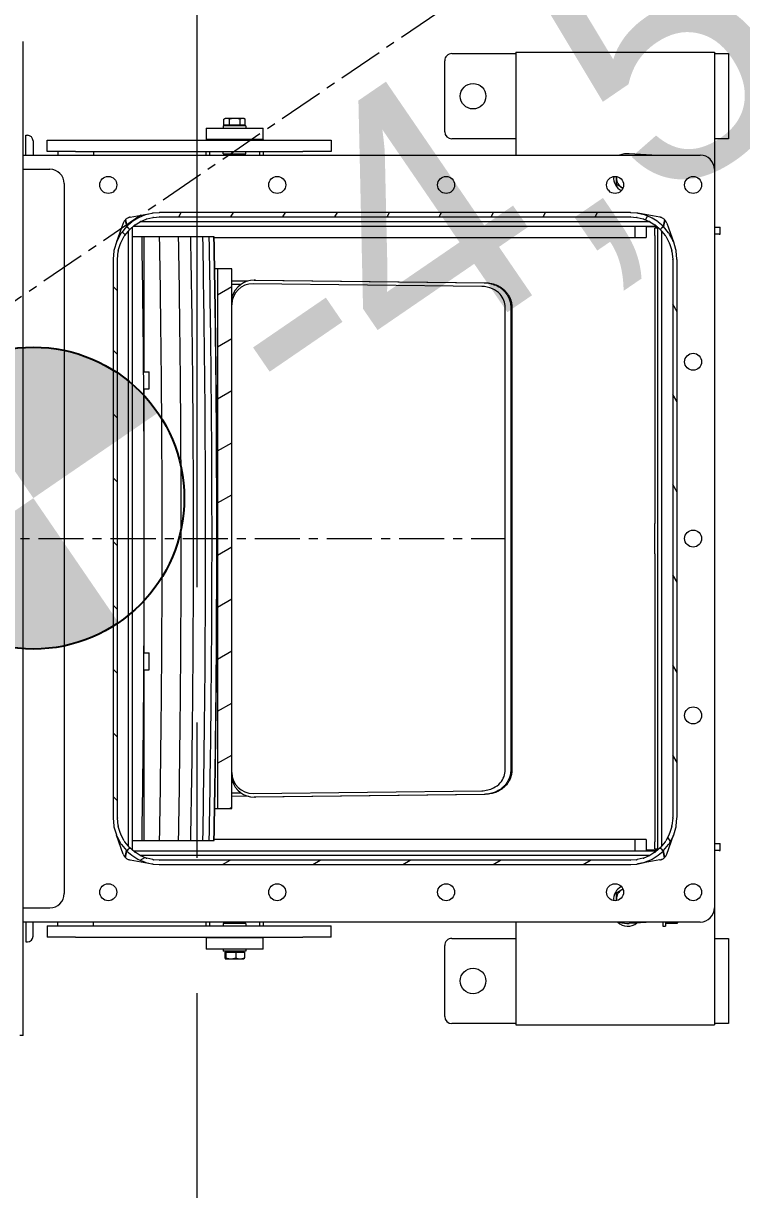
# Model space of a CAD drawing. Header units: millimetres. Extents: x 3220 to 226993, y 817 to 176024.
# Drawn here: x 10178 to 10684, y 166533 to 167355 of the extents above; entities that cross this region are included whole.
import ezdxf

# ---------------------------------------------------------------- set-up
doc = ezdxf.new("R2010")
doc.units = ezdxf.units.MM
doc.linetypes.add('AXES', pattern=[50.8, 31.75, -6.35, 6.35, -6.35])
doc.layers.add('Axe', color=1, linetype='AXES', lineweight=9)
doc.layers.add('Schraffur', color=7, linetype='Continuous', lineweight=9, true_color=0x1e1e47)
doc.layers.add('Sichtbare Kanten(DIN)', color=7, linetype='Continuous', lineweight=50, true_color=0x3f3f3f)
doc.styles.add('ARIAL_BOLD', font='arial.ttf')
pattern_1 = [(30, (-1626.428, -579.05), (-15.875, 27.4963), [])]

# ---------------------------------------------------------------- blocks, each defined once
blk = doc.blocks.new("SYST7ME D'AXE")
at = {"layer": 'Axe', "ltscale": 15}
blk.add_line((3000, 18500), (3000, -6500), dxfattribs=at)
blk = doc.blocks.new('Level -3.5 et0m')
h = blk.add_hatch(color=6)
h.dxf.hatch_style = 1
h.paths.add_polyline_path([(2824.81, -6683.82), (2884.86, -6771.52), (2972.56, -6711.47, 0.414214)])
h.paths.add_polyline_path([(2797.16, -6831.57, 0.414214), (2944.91, -6859.22), (2884.86, -6771.52)])
at = {"color": 6}
blk.add_circle((2884.86, -6771.52), 106.29, dxfattribs=at)
at = {"layer": 'Axe', "color": 4}
blk.add_line((3800, -6000), (1600, -7500), dxfattribs=at)
blk.add_blockref("SYST7ME D'AXE", (0, -18000))
at = {"color": 6, "insert": (3095.07, -6766.38), "char_height": 182.25, "width": 958.8324, "attachment_point": 7, "rotation": 34.4004, "style": 'ARIAL_BOLD'}
blk.add_mtext('-4,50 m', dxfattribs=at)
blk = doc.blocks.new('be 500 pied TC')
at = {"layer": 'Schraffur', "lineweight": 0}
h = blk.add_hatch(dxfattribs=at)
h.set_pattern_fill('ANSI31', color=5, scale=254, angle=-15, style=0)
h.set_pattern_definition(pattern_1)
edge = h.paths.add_edge_path()
edge.add_line((-626.88, 637.74), (-623.49, 640.63))
edge.add_ellipse((-621.53, 638.35), major_axis=(-2.72, 1.29), ratio=0.99536, start_angle=326.93594, end_angle=335.91342, ccw=False)
edge.add_line((-623.11, 640.91), (-619.52, 643.11))
edge.add_ellipse((-617.92, 640.56), major_axis=(-3.04, -0.08), ratio=0.987128, start_angle=291.20388, end_angle=300.27694, ccw=False)
edge.add_line((-619.1, 643.33), (-615.22, 644.93))
edge.add_ellipse((-614.03, 642.17), major_axis=(-3.05, -0.48), ratio=0.971118, start_angle=274.77785, end_angle=284.03035, ccw=False)
edge.add_line((-614.74, 645.09), (-610.68, 646.06))
edge.add_ellipse((-609.96, 643.15), major_axis=(3.11, 0.55), ratio=0.948792, start_angle=84.12371, end_angle=93.60693, ccw=False)
edge.add_line((-610.16, 646.14), (-605.91, 646.48))
edge.add_ellipse((-605.71, 643.48), major_axis=(3.21, 0.5), ratio=0.922053, start_angle=80.33847, end_angle=85.20688, ccw=False)
edge.add_line((-605.63, 646.49), (-274.37, 646.49))
edge.add_ellipse((-274.29, 643.48), major_axis=(-3.21, 0.5), ratio=0.922053, start_angle=274.79312, end_angle=279.66153, ccw=False)
edge.add_line((-274.09, 646.48), (-269.84, 646.14))
edge.add_ellipse((-270.04, 643.15), major_axis=(3.11, -0.55), ratio=0.948792, start_angle=86.39307, end_angle=95.87629, ccw=False)
edge.add_line((-269.32, 646.06), (-265.26, 645.09))
edge.add_ellipse((-265.97, 642.17), major_axis=(3.05, -0.48), ratio=0.971118, start_angle=75.96965, end_angle=85.22215, ccw=False)
edge.add_line((-264.78, 644.93), (-260.9, 643.33))
edge.add_ellipse((-262.08, 640.56), major_axis=(3.04, -0.08), ratio=0.987128, start_angle=59.72306, end_angle=68.79612, ccw=False)
edge.add_line((-260.48, 643.11), (-256.89, 640.91))
edge.add_ellipse((-258.47, 638.35), major_axis=(2.72, 1.29), ratio=0.99536, start_angle=24.08658, end_angle=33.06406, ccw=False)
edge.add_line((-256.51, 640.63), (-253.12, 637.74))
edge.add_line((-253.12, 637.74), (-251.17, 640.04))
edge.add_line((-251.17, 640.04), (-254.54, 642.91))
edge.add_ellipse((-258.47, 638.35), major_axis=(5.45, 2.58), ratio=0.99536, start_angle=24.08658, end_angle=33.06406)
edge.add_line((-255.3, 643.47), (-258.88, 645.66))
edge.add_ellipse((-262.08, 640.56), major_axis=(6.08, -0.16), ratio=0.987128, start_angle=59.72306, end_angle=68.79612)
edge.add_line((-259.73, 646.09), (-263.6, 647.69))
edge.add_ellipse((-265.97, 642.17), major_axis=(6.1, -0.95), ratio=0.971118, start_angle=75.96965, end_angle=85.22215)
edge.add_line((-264.54, 648), (-268.6, 648.98))
edge.add_ellipse((-270.04, 643.15), major_axis=(6.23, -1.11), ratio=0.948792, start_angle=86.39307, end_angle=95.87629)
edge.add_line((-269.63, 649.14), (-273.9, 649.47))
edge.add_ellipse((-274.29, 643.48), major_axis=(-6.43, 1.01), ratio=0.922053, start_angle=274.79312, end_angle=279.66153)
edge.add_line((-274.45, 649.5), (-605.55, 649.5))
edge.add_ellipse((-605.71, 643.48), major_axis=(6.43, 1.01), ratio=0.922053, start_angle=80.33847, end_angle=85.20688)
edge.add_line((-606.1, 649.47), (-610.37, 649.14))
edge.add_ellipse((-609.96, 643.15), major_axis=(6.23, 1.11), ratio=0.948792, start_angle=84.12371, end_angle=93.60693)
edge.add_line((-611.4, 648.98), (-615.46, 648))
edge.add_ellipse((-614.03, 642.17), major_axis=(-6.1, -0.95), ratio=0.971118, start_angle=274.77785, end_angle=284.03035)
edge.add_line((-616.4, 647.69), (-620.27, 646.09))
edge.add_ellipse((-617.92, 640.56), major_axis=(-6.08, -0.16), ratio=0.987128, start_angle=291.20388, end_angle=300.27694)
edge.add_line((-621.12, 645.66), (-624.7, 643.47))
edge.add_ellipse((-621.53, 638.35), major_axis=(-5.45, 2.58), ratio=0.99536, start_angle=326.93594, end_angle=335.91342)
edge.add_line((-625.46, 642.91), (-628.83, 640.04))
edge.add_line((-628.83, 640.04), (-626.88, 637.74))
h = blk.add_hatch(dxfattribs=at)
h.set_pattern_fill('ANSI31', color=5, scale=254, angle=75, style=0)
h.set_pattern_definition([(120, (-1626.428, -579.05), (-27.4963, -15.875), [])])
edge = h.paths.add_edge_path()
edge.add_line((-626.88, 202.26), (-630.4, 206.55))
edge.add_ellipse((-628.1, 208.49), major_axis=(0.78, -2.95), ratio=0.982619, start_angle=283.49231, end_angle=294.89763, ccw=False)
edge.add_line((-630.74, 207.06), (-633.21, 211.67))
edge.add_ellipse((-630.58, 213.12), major_axis=(-1.06, 2.95), ratio=0.958788, start_angle=87.0405, end_angle=98.76834, ccw=False)
edge.add_line((-633.45, 212.26), (-634.96, 217.23))
edge.add_ellipse((-632.08, 218.09), major_axis=(-1.05, 3.06), ratio=0.926707, start_angle=75.66483, end_angle=87.76282, ccw=False)
edge.add_line((-635.09, 217.9), (-635.61, 223.19))
edge.add_ellipse((-632.6, 223.34), major_axis=(-0.94, 3.24), ratio=0.890094, start_angle=71.98928, end_angle=78.22091, ccw=False)
edge.add_line((-635.63, 223.55), (-635.63, 616.45))
edge.add_ellipse((-632.6, 616.66), major_axis=(-0.94, -3.24), ratio=0.890094, start_angle=281.77909, end_angle=288.01072, ccw=False)
edge.add_line((-635.61, 616.81), (-635.09, 622.1))
edge.add_ellipse((-632.08, 621.91), major_axis=(-1.05, -3.06), ratio=0.926707, start_angle=272.23718, end_angle=284.33517, ccw=False)
edge.add_line((-634.96, 622.77), (-633.45, 627.74))
edge.add_ellipse((-630.58, 626.88), major_axis=(1.06, 2.95), ratio=0.958788, start_angle=81.23166, end_angle=92.9595, ccw=False)
edge.add_line((-633.21, 628.33), (-630.74, 632.94))
edge.add_ellipse((-628.1, 631.51), major_axis=(0.78, 2.95), ratio=0.982619, start_angle=65.10237, end_angle=76.50769, ccw=False)
edge.add_line((-630.4, 633.45), (-626.88, 637.74))
edge.add_line((-626.88, 637.74), (-629.2, 639.66))
edge.add_line((-629.2, 639.66), (-632.7, 635.39))
edge.add_ellipse((-628.1, 631.51), major_axis=(1.57, 5.9), ratio=0.982619, start_angle=65.10237, end_angle=76.50769)
edge.add_line((-633.38, 634.38), (-635.84, 629.78))
edge.add_ellipse((-630.58, 626.88), major_axis=(2.11, 5.89), ratio=0.958788, start_angle=81.23166, end_angle=92.9595)
edge.add_line((-636.33, 628.6), (-637.84, 623.62))
edge.add_ellipse((-632.08, 621.91), major_axis=(-2.1, -6.12), ratio=0.926707, start_angle=272.23718, end_angle=284.33517)
edge.add_line((-638.1, 622.28), (-638.63, 616.97))
edge.add_ellipse((-632.6, 616.66), major_axis=(-1.87, -6.48), ratio=0.890094, start_angle=281.77909, end_angle=288.01072)
edge.add_line((-638.66, 616.24), (-638.66, 223.76))
edge.add_ellipse((-632.6, 223.34), major_axis=(-1.87, 6.48), ratio=0.890094, start_angle=71.98928, end_angle=78.22091)
edge.add_line((-638.63, 223.03), (-638.1, 217.72))
edge.add_ellipse((-632.08, 218.09), major_axis=(-2.1, 6.12), ratio=0.926707, start_angle=75.66483, end_angle=87.76282)
edge.add_line((-637.84, 216.38), (-636.33, 211.4))
edge.add_ellipse((-630.58, 213.12), major_axis=(-2.11, 5.89), ratio=0.958788, start_angle=87.0405, end_angle=98.76834)
edge.add_line((-635.84, 210.22), (-633.38, 205.62))
edge.add_ellipse((-628.1, 208.49), major_axis=(1.57, -5.9), ratio=0.982619, start_angle=283.49231, end_angle=294.89763)
edge.add_line((-632.7, 204.61), (-629.2, 200.34))
edge.add_line((-629.2, 200.34), (-626.88, 202.26))
h = blk.add_hatch(dxfattribs=at)
h.set_pattern_fill('ANSI31', color=5, scale=254, angle=90, style=0)
h.set_pattern_definition([(135, (-1626.428, -579.05), (-22.45064, -22.45064), [])])
edge = h.paths.add_edge_path()
edge.add_line((-253.12, 637.74), (-249.6, 633.45))
edge.add_ellipse((-251.9, 631.51), major_axis=(-0.78, 2.95), ratio=0.982619, start_angle=283.49231, end_angle=294.89763, ccw=False)
edge.add_line((-249.26, 632.94), (-246.79, 628.33))
edge.add_ellipse((-249.42, 626.88), major_axis=(1.06, -2.95), ratio=0.958788, start_angle=87.0405, end_angle=98.76834, ccw=False)
edge.add_line((-246.55, 627.74), (-245.04, 622.77))
edge.add_ellipse((-247.92, 621.91), major_axis=(1.05, -3.06), ratio=0.926707, start_angle=75.66483, end_angle=87.76282, ccw=False)
edge.add_line((-244.91, 622.1), (-244.39, 616.81))
edge.add_ellipse((-247.4, 616.66), major_axis=(0.94, -3.24), ratio=0.890094, start_angle=71.98928, end_angle=78.22091, ccw=False)
edge.add_line((-244.37, 616.45), (-244.37, 223.55))
edge.add_ellipse((-247.4, 223.34), major_axis=(0.94, 3.24), ratio=0.890094, start_angle=281.77909, end_angle=288.01072, ccw=False)
edge.add_line((-244.39, 223.19), (-244.91, 217.9))
edge.add_ellipse((-247.92, 218.09), major_axis=(1.05, 3.06), ratio=0.926707, start_angle=272.23718, end_angle=284.33517, ccw=False)
edge.add_line((-245.04, 217.23), (-246.55, 212.26))
edge.add_ellipse((-249.42, 213.12), major_axis=(-1.06, -2.95), ratio=0.958788, start_angle=81.23166, end_angle=92.9595, ccw=False)
edge.add_line((-246.79, 211.67), (-249.26, 207.06))
edge.add_ellipse((-251.9, 208.49), major_axis=(-0.78, -2.95), ratio=0.982619, start_angle=65.10237, end_angle=76.50769, ccw=False)
edge.add_line((-249.6, 206.55), (-253.12, 202.26))
edge.add_line((-253.12, 202.26), (-250.8, 200.34))
edge.add_line((-250.8, 200.34), (-247.3, 204.61))
edge.add_ellipse((-251.9, 208.49), major_axis=(-1.57, -5.9), ratio=0.982619, start_angle=65.10237, end_angle=76.50769)
edge.add_line((-246.62, 205.62), (-244.16, 210.22))
edge.add_ellipse((-249.42, 213.12), major_axis=(-2.11, -5.89), ratio=0.958788, start_angle=81.23166, end_angle=92.9595)
edge.add_line((-243.67, 211.4), (-242.16, 216.38))
edge.add_ellipse((-247.92, 218.09), major_axis=(2.1, 6.12), ratio=0.926707, start_angle=272.23718, end_angle=284.33517)
edge.add_line((-241.9, 217.72), (-241.37, 223.03))
edge.add_ellipse((-247.4, 223.34), major_axis=(1.87, 6.48), ratio=0.890094, start_angle=281.77909, end_angle=288.01072)
edge.add_line((-241.34, 223.76), (-241.34, 616.24))
edge.add_ellipse((-247.4, 616.66), major_axis=(1.87, -6.48), ratio=0.890094, start_angle=71.98928, end_angle=78.22091)
edge.add_line((-241.37, 616.97), (-241.9, 622.28))
edge.add_ellipse((-247.92, 621.91), major_axis=(2.1, -6.12), ratio=0.926707, start_angle=75.66483, end_angle=87.76282)
edge.add_line((-242.16, 623.62), (-243.67, 628.6))
edge.add_ellipse((-249.42, 626.88), major_axis=(2.11, -5.89), ratio=0.958788, start_angle=87.0405, end_angle=98.76834)
edge.add_line((-244.16, 629.78), (-246.62, 634.38))
edge.add_ellipse((-251.9, 631.51), major_axis=(-1.57, 5.9), ratio=0.982619, start_angle=283.49231, end_angle=294.89763)
edge.add_line((-247.3, 635.39), (-250.8, 639.66))
edge.add_line((-250.8, 639.66), (-253.12, 637.74))
h = blk.add_hatch(dxfattribs=at)
h.set_pattern_fill('ANSI31', color=5, scale=254, angle=-15, style=0)
h.set_pattern_definition(pattern_1)
h.paths.add_polyline_path([(-315, 230), (-315, 610), (-325, 610), (-325, 230)])
h = blk.add_hatch(dxfattribs=at)
h.set_pattern_fill('ANSI31', color=5, scale=254, angle=15, style=0)
h.set_pattern_definition([(60, (-1626.428, -579.05), (-27.4963, 15.875), [])])
edge = h.paths.add_edge_path()
edge.add_line((-253.12, 202.26), (-256.51, 199.37))
edge.add_ellipse((-258.47, 201.65), major_axis=(2.72, -1.29), ratio=0.99536, start_angle=326.93594, end_angle=335.91342, ccw=False)
edge.add_line((-256.89, 199.09), (-260.48, 196.89))
edge.add_ellipse((-262.08, 199.44), major_axis=(3.04, 0.08), ratio=0.987128, start_angle=291.20388, end_angle=300.27694, ccw=False)
edge.add_line((-260.9, 196.67), (-264.78, 195.07))
edge.add_ellipse((-265.97, 197.83), major_axis=(3.05, 0.48), ratio=0.971118, start_angle=274.77785, end_angle=284.03035, ccw=False)
edge.add_line((-265.26, 194.91), (-269.32, 193.94))
edge.add_ellipse((-270.04, 196.85), major_axis=(-3.11, -0.55), ratio=0.948792, start_angle=84.12371, end_angle=93.60693, ccw=False)
edge.add_line((-269.84, 193.86), (-274.09, 193.52))
edge.add_ellipse((-274.29, 196.52), major_axis=(-3.21, -0.5), ratio=0.922053, start_angle=80.33847, end_angle=85.20688, ccw=False)
edge.add_line((-274.37, 193.51), (-605.63, 193.51))
edge.add_ellipse((-605.71, 196.52), major_axis=(3.21, -0.5), ratio=0.922053, start_angle=274.79312, end_angle=279.66153, ccw=False)
edge.add_line((-605.91, 193.52), (-610.16, 193.86))
edge.add_ellipse((-609.96, 196.85), major_axis=(-3.11, 0.55), ratio=0.948792, start_angle=86.39307, end_angle=95.87629, ccw=False)
edge.add_line((-610.68, 193.94), (-614.74, 194.91))
edge.add_ellipse((-614.03, 197.83), major_axis=(-3.05, 0.48), ratio=0.971118, start_angle=75.96965, end_angle=85.22215, ccw=False)
edge.add_line((-615.22, 195.07), (-619.1, 196.67))
edge.add_ellipse((-617.92, 199.44), major_axis=(-3.04, 0.08), ratio=0.987128, start_angle=59.72306, end_angle=68.79612, ccw=False)
edge.add_line((-619.52, 196.89), (-623.11, 199.09))
edge.add_ellipse((-621.53, 201.65), major_axis=(-2.72, -1.29), ratio=0.99536, start_angle=24.08658, end_angle=33.06406, ccw=False)
edge.add_line((-623.49, 199.37), (-626.88, 202.26))
edge.add_line((-626.88, 202.26), (-628.83, 199.96))
edge.add_line((-628.83, 199.96), (-625.46, 197.09))
edge.add_ellipse((-621.53, 201.65), major_axis=(-5.45, -2.58), ratio=0.99536, start_angle=24.08658, end_angle=33.06406)
edge.add_line((-624.7, 196.53), (-621.12, 194.34))
edge.add_ellipse((-617.92, 199.44), major_axis=(-6.08, 0.16), ratio=0.987128, start_angle=59.72306, end_angle=68.79612)
edge.add_line((-620.27, 193.91), (-616.4, 192.31))
edge.add_ellipse((-614.03, 197.83), major_axis=(-6.1, 0.95), ratio=0.971118, start_angle=75.96965, end_angle=85.22215)
edge.add_line((-615.46, 192), (-611.4, 191.02))
edge.add_ellipse((-609.96, 196.85), major_axis=(-6.23, 1.11), ratio=0.948792, start_angle=86.39307, end_angle=95.87629)
edge.add_line((-610.37, 190.86), (-606.1, 190.53))
edge.add_ellipse((-605.71, 196.52), major_axis=(6.43, -1.01), ratio=0.922053, start_angle=274.79312, end_angle=279.66153)
edge.add_line((-605.55, 190.5), (-274.45, 190.5))
edge.add_ellipse((-274.29, 196.52), major_axis=(-6.43, -1.01), ratio=0.922053, start_angle=80.33847, end_angle=85.20688)
edge.add_line((-273.9, 190.53), (-269.63, 190.86))
edge.add_ellipse((-270.04, 196.85), major_axis=(-6.23, -1.11), ratio=0.948792, start_angle=84.12371, end_angle=93.60693)
edge.add_line((-268.6, 191.02), (-264.54, 192))
edge.add_ellipse((-265.97, 197.83), major_axis=(6.1, 0.95), ratio=0.971118, start_angle=274.77785, end_angle=284.03035)
edge.add_line((-263.6, 192.31), (-259.73, 193.91))
edge.add_ellipse((-262.08, 199.44), major_axis=(6.08, 0.16), ratio=0.987128, start_angle=291.20388, end_angle=300.27694)
edge.add_line((-258.88, 194.34), (-255.3, 196.53))
edge.add_ellipse((-258.47, 201.65), major_axis=(5.45, -2.58), ratio=0.99536, start_angle=326.93594, end_angle=335.91342)
edge.add_line((-254.54, 197.09), (-251.17, 199.96))
edge.add_line((-251.17, 199.96), (-253.12, 202.26))
at = {"layer": 'Axe'}
blk.add_line((522.37, 420), (-517.71, 420), dxfattribs=at)
at = {"layer": 'Sichtbare Kanten(DIN)', "color": 5, "lineweight": 0}
for p, q in [((-178.13, 770), (-175.63, 770)), ((-178.13, 770), (-178.13, 70)), ((-675, 761.5), (-665, 761.5)), ((-675, 701.5), (-675, 761.5)), ((-525, 762.5), (-665, 762.5)), ((-665, 680), (-665, 762.5)), ((-525, 690), (-525, 762.5)), ((-525, 761.5), (-480, 761.5)), ((-475, 756.5), (-475, 706.5)), ((-333.85, 711.2), (-333.85, 715.32)), ((-333.5, 715.9), (-333.53, 715.88)), ((-330.8, 715.9), (-333.5, 715.9)), ((-324.34, 715.9), (-330.8, 715.9)), ((-327.76, 711.2), (-327.76, 715.32)), ((-320.53, 715.9), (-324.34, 715.9)), ((-320.91, 711.2), (-320.91, 715.32)), ((-320.5, 715.9), (-320.53, 715.9)), ((-320.5, 715.9), (-320.47, 715.88)), ((-320.15, 711.2), (-320.15, 715.32)), ((-347, 709), (-307, 709)), ((-347, 709), (-347, 701)), ((-335, 710.6), (-319, 710.6)), ((-335, 709), (-335, 710.6)), ((-327.76, 711.2), (-333.85, 711.2)), ((-332.82, 711.2), (-332.82, 710.6)), ((-320.91, 711.2), (-327.76, 711.2)), ((-321.19, 711.2), (-321.19, 710.6)), ((-320.15, 711.2), (-320.91, 711.2)), ((-319, 709), (-319, 710.6)), ((-307, 701), (-307, 709)), ((-665, 701.5), (-675, 701.5)), ((-480, 701.5), (-525, 701.5)), ((-395, 700.7), (-375, 700.7)), ((-395, 700.7), (-395, 692.7)), ((-215, 700.7), (-375, 700.7)), ((-307, 701), (-347, 701)), ((-347, 701), (-347, 700.7)), ((-344.5, 700.7), (-344.5, 701)), ((-331, 701), (-331, 700.7)), ((-323, 701), (-323, 700.7)), ((-309.5, 701), (-309.5, 700.7)), ((-307, 701), (-307, 700.7)), ((-215, 700.7), (-195, 700.7)), ((-195, 692.7), (-195, 700.7)), ((-185, 700), (-185, 690)), ((-180, 704), (-181, 704)), ((-180, 690), (-180, 704)), ((-655, 690), (-178.13, 690)), ((-639, 690.3), (-638.6, 691)), ((-639, 690.3), (-639, 690)), ((-637.88, 691.06), (-631.72, 691.06)), ((-630.6, 690.3), (-631, 691)), ((-630.6, 690), (-630.6, 693)), ((-628.6, 693), (-630.6, 693)), ((-628.6, 690), (-628.6, 693)), ((-621, 690), (-605.03, 690.97)), ((-375, 692.7), (-395, 692.7)), ((-215, 692.7), (-375, 692.7)), ((-347, 690), (-347, 692.7)), ((-344.5, 690), (-344.5, 692.7)), ((-335, 691.1), (-335, 692.7)), ((-335, 691.1), (-319, 691.1)), ((-331, 691.1), (-331, 690)), ((-323, 691.1), (-323, 690)), ((-319, 691.1), (-319, 692.7)), ((-309.5, 692.7), (-309.5, 690)), ((-307, 692.7), (-307, 690)), ((-227.5, 692.7), (-227.5, 690)), ((-195, 692.7), (-215, 692.7)), ((-202.5, 692.7), (-202.5, 690)), ((-665, 160), (-665, 680)), ((-179.38, 680), (-196.88, 680)), ((-178.13, 680), (-179.38, 680)), ((-206.88, 170), (-206.88, 670)), ((-626.67, 646.27), (-611.01, 649.06)), ((-611.4, 648.98), (-615.46, 648)), ((-606.1, 649.47), (-610.37, 649.14)), ((-274.45, 649.5), (-605.55, 649.5)), ((-269.63, 649.14), (-273.9, 649.47)), ((-253.33, 646.27), (-268.99, 649.06)), ((-264.54, 648), (-268.6, 648.98)), ((-631.47, 642.16), (-636.23, 628.9)), ((-631.08, 643.03), (-631.1, 643)), ((-630.19, 644.3), (-630.41, 644.02)), ((-629.64, 643.85), (-630.19, 644.3)), ((-630.19, 644.3), (-629.2, 639.66)), ((-629.61, 644.88), (-629.82, 644.7)), ((-629.82, 644.7), (-628.83, 640.04)), ((-628.82, 645.45), (-628.85, 645.43)), ((-625.46, 642.91), (-628.83, 640.04)), ((-627.96, 645.89), (-627.98, 645.88)), ((-627.78, 646.01), (-627.57, 646.04)), ((-626.88, 637.74), (-623.49, 640.63)), ((-621.12, 645.66), (-624.7, 643.47)), ((-623.11, 640.91), (-619.52, 643.11)), ((-616.4, 647.69), (-620.27, 646.09)), ((-260.3, 643), (-619.7, 643)), ((-619.1, 643.33), (-615.22, 644.93)), ((-614.74, 645.09), (-610.68, 646.06)), ((-610.16, 646.14), (-605.91, 646.48)), ((-605.63, 646.49), (-274.37, 646.49)), ((-274.09, 646.48), (-269.84, 646.14)), ((-269.32, 646.06), (-265.26, 645.09)), ((-264.78, 644.93), (-260.9, 643.33)), ((-259.73, 646.09), (-263.6, 647.69)), ((-260.48, 643.11), (-256.89, 640.91)), ((-255.3, 643.47), (-258.88, 645.66)), ((-256.51, 640.63), (-253.12, 637.74)), ((-251.17, 640.04), (-254.54, 642.91)), ((-252.22, 646.01), (-252.43, 646.04)), ((-252.02, 645.88), (-252.04, 645.89)), ((-251.15, 645.43), (-251.18, 645.45)), ((-250.18, 644.7), (-251.17, 640.04)), ((-249.81, 644.3), (-250.8, 639.66)), ((-250.18, 644.7), (-250.39, 644.88)), ((-250.36, 643.85), (-249.81, 644.3)), ((-249.59, 644.02), (-249.81, 644.3)), ((-248.9, 643), (-248.92, 643.03)), ((-248.53, 642.16), (-243.77, 628.9)), ((-668.43, 639.75), (-669, 639.75)), ((-669, 639.75), (-669, 634.75)), ((-668.43, 634.75), (-669, 634.75)), ((-668.43, 639.75), (-665, 639.75)), ((-665, 634.75), (-668.43, 634.75)), ((-633.38, 634.38), (-635.84, 629.78)), ((-633.21, 628.33), (-630.74, 632.94)), ((-629.2, 639.66), (-632.7, 635.39)), ((-630.4, 633.45), (-626.88, 637.74)), ((-626.88, 637.74), (-629.2, 639.66)), ((-628.83, 640.04), (-626.88, 637.74)), ((-628, 636.38), (-628, 203.62)), ((-625, 200.65), (-625, 639.35)), ((-623, 638.5), (-625, 638.5)), ((-624.82, 639.5), (-617, 639.5)), ((-624.53, 639.75), (-617, 639.75)), ((-624.23, 640), (-255.77, 640)), ((-623, 638.5), (-623, 633.5)), ((-623, 430.72), (-623, 633.5)), ((-617, 632), (-617, 640)), ((-609.11, 640), (-609.11, 632)), ((-312.21, 632.5), (-312.64, 632.5)), ((-309.08, 632.5), (-312.21, 632.5)), ((-304.39, 632.5), (-309.08, 632.5)), ((-296.12, 632.5), (-304.39, 632.5)), ((-287.32, 632.5), (-296.12, 632.5)), ((-274.17, 632.5), (-287.32, 632.5)), ((-263.24, 632.5), (-274.17, 632.5)), ((-263.24, 632.5), (-263.24, 512.5)), ((-261.52, 632.5), (-263.24, 632.5)), ((-255, 632.5), (-261.52, 632.5)), ((-255, 639.35), (-255, 200.65)), ((-253.12, 637.74), (-251.17, 640.04)), ((-250.8, 639.66), (-253.12, 637.74)), ((-253.12, 637.74), (-249.6, 633.45)), ((-252, 203.62), (-252, 636.38)), ((-247.3, 635.39), (-250.8, 639.66)), ((-249.26, 632.94), (-246.79, 628.33)), ((-244.16, 629.78), (-246.62, 634.38)), ((-636.33, 628.6), (-637.84, 623.62)), ((-634.96, 622.77), (-633.45, 627.74)), ((-617, 632), (-609.11, 632)), ((-609.11, 632), (-312.65, 632)), ((-246.55, 627.74), (-245.04, 622.77)), ((-242.16, 623.62), (-243.67, 628.6)), ((-638.66, 616.24), (-638.66, 223.76)), ((-638.1, 622.28), (-638.63, 616.97)), ((-635.63, 223.55), (-635.63, 616.45)), ((-635.61, 616.81), (-635.09, 622.1)), ((-244.91, 622.1), (-244.39, 616.81)), ((-244.37, 616.45), (-244.37, 223.55)), ((-241.37, 616.97), (-241.9, 622.28)), ((-241.34, 223.76), (-241.34, 616.24)), ((-315, 610), (-325, 610)), ((-325, 610), (-325, 230)), ((-315, 230), (-315, 610)), ((-313.04, 610), (-315, 610)), ((-503.5, 600.12), (-341.62, 601.99)), ((-502.72, 600.12), (-340.84, 601.99)), ((-341.44, 601.99), (-340.66, 601.99)), ((-336.56, 601.44), (-325, 601.57)), ((-340, 599.41), (-501.08, 597.55)), ((-325, 598.99), (-331.31, 598.92)), ((-325, 584.81), (-325.06, 590.14)), ((-325, 585.05), (-325, 584.67)), ((-522.37, 257.18), (-522.37, 582.82)), ((-521.59, 257.18), (-521.59, 582.82)), ((-517.71, 582.76), (-517.71, 257.24)), ((-266.74, 512.5), (-266.74, 500.5)), ((-262.83, 512.5), (-266.74, 512.5)), ((-262.9, 500.5), (-266.74, 500.5)), ((-263.24, 500.5), (-263.24, 314.5)), ((-623, 430.72), (-623, 426.89)), ((-623, 426.89), (-623, 413.11)), ((-623, 413.11), (-623, 409.28)), ((-623, 206.5), (-623, 409.28)), ((-266.74, 314.5), (-266.74, 302.5)), ((-262.74, 314.5), (-266.74, 314.5)), ((-262.64, 302.5), (-266.74, 302.5)), ((-263.24, 302.5), (-263.24, 207.5)), ((-325.06, 249.86), (-325, 255.19)), ((-325, 255.33), (-325, 254.95)), ((-341.62, 238.01), (-503.5, 239.88)), ((-340.84, 238.01), (-502.72, 239.88)), ((-501.08, 242.45), (-340, 240.59)), ((-325, 238.43), (-336.56, 238.56)), ((-331.31, 241.08), (-325, 241.01)), ((-341.44, 238.01), (-340.66, 238.01)), ((-325, 230), (-315, 230)), ((-315, 230), (-313.04, 230)), ((-638.63, 223.03), (-638.1, 217.72)), ((-635.09, 217.9), (-635.61, 223.19)), ((-244.39, 223.19), (-244.91, 217.9)), ((-241.9, 217.72), (-241.37, 223.03)), ((-637.84, 216.38), (-636.33, 211.4)), ((-633.45, 212.26), (-634.96, 217.23)), ((-245.04, 217.23), (-246.55, 212.26)), ((-243.67, 211.4), (-242.16, 216.38)), ((-668.43, 205.75), (-669, 205.75)), ((-669, 205.75), (-669, 200.75)), ((-668.43, 205.75), (-665, 205.75)), ((-631.47, 197.84), (-636.23, 211.1)), ((-635.84, 210.22), (-633.38, 205.62)), ((-630.74, 207.06), (-633.21, 211.67)), ((-626.88, 202.26), (-630.4, 206.55)), ((-623, 206.5), (-623, 201.5)), ((-609.11, 208), (-617, 208)), ((-617, 200), (-617, 208)), ((-312.65, 208), (-609.11, 208)), ((-609.11, 208), (-609.11, 200)), ((-312.64, 207.5), (-312.21, 207.5)), ((-312.21, 207.5), (-309.08, 207.5)), ((-309.08, 207.5), (-304.39, 207.5)), ((-304.39, 207.5), (-296.12, 207.5)), ((-296.12, 207.5), (-287.32, 207.5)), ((-287.32, 207.5), (-274.17, 207.5)), ((-274.17, 207.5), (-263.24, 207.5)), ((-263.24, 207.5), (-261.52, 207.5)), ((-261.52, 207.5), (-255, 207.5)), ((-249.6, 206.55), (-253.12, 202.26)), ((-246.79, 211.67), (-249.26, 207.06)), ((-248.53, 197.84), (-243.77, 211.1)), ((-246.62, 205.62), (-244.16, 210.22)), ((-668.43, 200.75), (-669, 200.75)), ((-665, 200.75), (-668.43, 200.75)), ((-632.7, 204.61), (-629.2, 200.34)), ((-630.19, 195.7), (-629.2, 200.34)), ((-629.82, 195.3), (-628.83, 199.96)), ((-629.2, 200.34), (-626.88, 202.26)), ((-626.88, 202.26), (-628.83, 199.96)), ((-628.83, 199.96), (-625.46, 197.09)), ((-623.49, 199.37), (-626.88, 202.26)), ((-625, 201.5), (-623, 201.5)), ((-624.82, 200.5), (-617, 200.5)), ((-255.77, 200), (-624.23, 200)), ((-619.52, 196.89), (-623.11, 199.09)), ((-256.89, 199.09), (-260.48, 196.89)), ((-253.12, 202.26), (-256.51, 199.37)), ((-254.54, 197.09), (-251.17, 199.96)), ((-251.17, 199.96), (-253.12, 202.26)), ((-253.12, 202.26), (-250.8, 200.34)), ((-250.18, 195.3), (-251.17, 199.96)), ((-250.8, 200.34), (-247.3, 204.61)), ((-249.81, 195.7), (-250.8, 200.34)), ((-631.1, 197), (-631.08, 196.97)), ((-630.41, 195.98), (-630.19, 195.7)), ((-629.64, 196.15), (-630.19, 195.7)), ((-629.82, 195.3), (-629.61, 195.12)), ((-628.85, 194.57), (-628.82, 194.55)), ((-627.98, 194.12), (-627.96, 194.11)), ((-627.78, 193.99), (-627.57, 193.96)), ((-626.67, 193.73), (-611.01, 190.94)), ((-624.7, 196.53), (-621.12, 194.34)), ((-620.27, 193.91), (-616.4, 192.31)), ((-619.7, 197), (-260.3, 197)), ((-615.22, 195.07), (-619.1, 196.67)), ((-615.46, 192), (-611.4, 191.02)), ((-610.68, 193.94), (-614.74, 194.91)), ((-610.37, 190.86), (-606.1, 190.53)), ((-605.91, 193.52), (-610.16, 193.86)), ((-274.37, 193.51), (-605.63, 193.51)), ((-605.55, 190.5), (-274.45, 190.5)), ((-269.84, 193.86), (-274.09, 193.52)), ((-273.9, 190.53), (-269.63, 190.86)), ((-265.26, 194.91), (-269.32, 193.94)), ((-253.33, 193.73), (-268.99, 190.94)), ((-268.6, 191.02), (-264.54, 192)), ((-260.9, 196.67), (-264.78, 195.07)), ((-263.6, 192.31), (-259.73, 193.91)), ((-258.88, 194.34), (-255.3, 196.53)), ((-252.22, 193.99), (-252.43, 193.96)), ((-252.04, 194.11), (-252.02, 194.12)), ((-251.18, 194.55), (-251.15, 194.57)), ((-250.39, 195.12), (-250.18, 195.3)), ((-250.36, 196.15), (-249.81, 195.7)), ((-249.81, 195.7), (-249.59, 195.98)), ((-248.92, 196.97), (-248.9, 197)), ((-665, 77.5), (-665, 160)), ((-179.38, 160), (-196.88, 160)), ((-178.13, 160), (-179.38, 160)), ((-178.13, 150), (-655, 150)), ((-621, 150), (-605.03, 149.03)), ((-525, 77.5), (-525, 150)), ((-347, 147.5), (-347, 150)), ((-344.5, 147.5), (-344.5, 150)), ((-319, 149.1), (-335, 149.1)), ((-335, 149.1), (-335, 147.5)), ((-331, 149.1), (-331, 150)), ((-323, 149.1), (-323, 150)), ((-319, 149.1), (-319, 147.5)), ((-309.5, 150), (-309.5, 147.5)), ((-307, 150), (-307, 147.5)), ((-227.5, 147.5), (-227.5, 150)), ((-202.5, 147.5), (-202.5, 150)), ((-185, 140), (-185, 150)), ((-180, 150), (-180, 136)), ((-395, 147.5), (-375, 147.5)), ((-395, 139.5), (-395, 147.5)), ((-215, 147.5), (-375, 147.5)), ((-215, 147.5), (-195, 147.5)), ((-195, 147.5), (-195, 139.5)), ((-675, 138.5), (-665, 138.5)), ((-675, 78.5), (-675, 138.5)), ((-525, 138.5), (-480, 138.5)), ((-475, 133.5), (-475, 83.5)), ((-375, 139.5), (-395, 139.5)), ((-215, 139.5), (-375, 139.5)), ((-347, 139), (-347, 139.5)), ((-347, 139), (-307, 139)), ((-347, 139), (-347, 131)), ((-344.5, 139), (-344.5, 139.5)), ((-331, 139), (-331, 139.5)), ((-323, 139), (-323, 139.5)), ((-309.5, 139.5), (-309.5, 139)), ((-307, 139), (-307, 139.5)), ((-307, 131), (-307, 139)), ((-195, 139.5), (-215, 139.5)), ((-180, 136), (-181, 136)), ((-307, 131), (-347, 131)), ((-335, 129.4), (-335, 131)), ((-335, 129.4), (-319, 129.4)), ((-334.5, 128.8), (-334.5, 124.68)), ((-334.5, 128.8), (-330.92, 128.8)), ((-333.5, 124.1), (-334.4, 124.62)), ((-333.5, 124.1), (-332.71, 124.1)), ((-332.82, 128.8), (-332.82, 129.4)), ((-332.71, 124.1), (-327.17, 124.1)), ((-330.92, 128.8), (-330.92, 124.68)), ((-330.92, 128.8), (-323.42, 128.8)), ((-327.17, 124.1), (-321.46, 124.1)), ((-323.42, 128.8), (-323.42, 124.68)), ((-323.42, 128.8), (-319.5, 128.8)), ((-321.46, 124.1), (-320.5, 124.1)), ((-321.19, 128.8), (-321.19, 129.4)), ((-320.5, 124.1), (-319.6, 124.62)), ((-319.5, 128.8), (-319.5, 124.68)), ((-319, 129.4), (-319, 131)), ((-665, 78.5), (-675, 78.5)), ((-525, 77.5), (-665, 77.5)), ((-480, 78.5), (-525, 78.5))]:
    blk.add_line(p, q, dxfattribs=at)
for centre, radius in [((-495, 731.5), 9), ((-650, 669), 6), ((-595, 669), 6), ((-476, 669), 6), ((-357, 669), 6), ((-238, 669), 6), ((-650, 544.5), 6), ((-650, 420), 6), ((-650, 295.5), 6), ((-650, 171), 6), ((-595, 171), 6), ((-476, 171), 6), ((-357, 171), 6), ((-238, 171), 6), ((-495, 108.5), 9)]:
    blk.add_circle(centre, radius, dxfattribs=at)
for centre, radius, start, end in [((-480, 756.5), 5, 0, 90), ((-480, 706.5), 5, 270, 0), ((-181, 700), 4, 90, 180), ((-655, 680), 10, 90, 180), ((-604, 683), 10, 44.427, 130.18332), ((-604, 674), 17, 70.25008, 93.47141), ((-604, 674), 8, 300, 0), ((-604, 674), 10, 296.59405, 5.29674), ((-604, 674), 8, 0, 6.51082), ((-196.88, 670), 10, 90, 180), ((-604, 674), 8, 295.37997, 300), ((-604, 166), 8, 60, 64.62003), ((-604, 166), 8, 0, 60), ((-604, 166), 10, 354.70326, 63.40595), ((-604, 166), 8, 353.48918, 0), ((-196.88, 170), 10, 180, 270), ((-655, 160), 10, 180, 270), ((-604, 166), 17, 266.52859, 289.74992), ((-181, 140), 4, 180, 270), ((-480, 133.5), 5, 0, 90), ((-480, 83.5), 5, 270, 0)]:
    blk.add_arc(centre, radius, start, end, dxfattribs=at)
for centre, major_axis, ratio, start_param, end_param in [((-609.96, 643.15), (6.23, 1.11), 0.948792, 1.468236, 1.633749), ((-605.71, 643.48), (6.43, 1.01), 0.922053, 1.402171, 1.487141), ((-274.29, 643.48), (-6.43, 1.01), 0.922053, 4.796045, 4.881015), ((-270.04, 643.15), (6.23, -1.11), 0.948792, 1.507844, 1.673357), ((-625.83, 640.14), (2.03, 5.65), 0.999115, 1.41776, 1.570796), ((-625.8, 640.18), (1.54, 5.8), 0.999846, 1.136251, 1.335311), ((-625.7, 640.32), (-5.42, 2.57), 0.999989, 5.706109, 5.862795), ((-625.66, 640.35), (-6, -0.16), 0.999916, 5.082467, 5.240821), ((-625.62, 640.37), (-5.93, -0.92), 0.999571, 4.795778, 4.957265), ((-625.62, 640.37), (5.92, 1.05), 0.99862, 1.570796, 1.633749), ((-621.53, 638.35), (-5.45, 2.58), 0.99536, 5.706109, 5.862795), ((-621.53, 638.35), (-2.72, 1.29), 0.99536, 5.706109, 5.862795), ((-617.92, 640.56), (-6.08, -0.16), 0.987128, 5.082467, 5.240821), ((-617.92, 640.56), (-3.04, -0.08), 0.987128, 5.082467, 5.240821), ((-614.03, 642.17), (-6.1, -0.95), 0.971118, 4.795778, 4.957265), ((-614.03, 642.17), (-3.05, -0.48), 0.971118, 4.795778, 4.957265), ((-609.96, 643.15), (3.11, 0.55), 0.948792, 1.468236, 1.633749), ((-605.71, 643.48), (3.21, 0.5), 0.922053, 1.402171, 1.487141), ((-274.29, 643.48), (-3.21, 0.5), 0.922053, 4.796045, 4.881015), ((-270.04, 643.15), (3.11, -0.55), 0.948792, 1.507844, 1.673357), ((-265.97, 642.17), (3.05, -0.48), 0.971118, 1.325921, 1.487407), ((-265.97, 642.17), (6.1, -0.95), 0.971118, 1.325921, 1.487407), ((-262.08, 640.56), (3.04, -0.08), 0.987128, 1.042364, 1.200719), ((-262.08, 640.56), (6.08, -0.16), 0.987128, 1.042364, 1.200719), ((-258.47, 638.35), (2.72, 1.29), 0.99536, 0.42039, 0.577077), ((-258.47, 638.35), (5.45, 2.58), 0.99536, 0.42039, 0.577077), ((-254.38, 640.37), (5.92, -1.05), 0.99862, 1.507844, 1.570796), ((-254.38, 640.37), (5.93, -0.92), 0.999571, 1.325921, 1.487407), ((-254.34, 640.35), (6, -0.16), 0.999916, 1.042364, 1.200719), ((-254.3, 640.32), (5.42, 2.57), 0.999989, 0.42039, 0.577077), ((-254.2, 640.18), (-1.54, 5.8), 0.999846, 4.947874, 5.146935), ((-254.17, 640.14), (2.03, -5.65), 0.999115, 1.570796, 1.723833), ((-628.1, 631.51), (1.57, 5.9), 0.982619, 1.136251, 1.335311), ((-628.1, 631.51), (0.78, 2.95), 0.982619, 1.136251, 1.335311), ((-251.9, 631.51), (-0.78, 2.95), 0.982619, 4.947874, 5.146935), ((-251.9, 631.51), (-1.57, 5.9), 0.982619, 4.947874, 5.146935), ((-630.58, 626.88), (2.11, 5.89), 0.958788, 1.41776, 1.622449), ((-630.58, 626.88), (1.06, 2.95), 0.958788, 1.41776, 1.622449), ((-249.42, 626.88), (1.06, -2.95), 0.958788, 1.519143, 1.723833), ((-249.42, 626.88), (2.11, -5.89), 0.958788, 1.519143, 1.723833), ((-632.6, 616.66), (-1.87, -6.48), 0.890094, 4.917973, 5.026735), ((-632.08, 621.91), (-2.1, -6.12), 0.926707, 4.751435, 4.962585), ((-632.6, 616.66), (-0.94, -3.24), 0.890094, 4.917973, 5.026735), ((-632.08, 621.91), (-1.05, -3.06), 0.926707, 4.751435, 4.962585), ((-247.92, 621.91), (1.05, -3.06), 0.926707, 1.3206, 1.53175), ((-247.4, 616.66), (0.94, -3.24), 0.890094, 1.25645, 1.365212), ((-247.92, 621.91), (2.1, -6.12), 0.926707, 1.3206, 1.53175), ((-247.4, 616.66), (1.87, -6.48), 0.890094, 1.25645, 1.365212), ((-341.44, 584.67), (0, 17.32), 0.949411, 0, 0.010966), ((-340.66, 584.67), (0, 17.32), 0.949411, 5.033888, 6.294151), ((-340, 584.41), (10.35, 10.98), 0.988503, 5.489623, 7.045109), ((-340, 584.41), (10.35, 10.98), 0.988503, 5.479835, 5.489623), ((-340, 255.59), (-10.35, 10.98), 0.988503, 2.379669, 3.935155), ((-340, 255.59), (-10.35, 10.98), 0.988503, 3.935155, 3.944943), ((-340.66, 255.33), (0, -17.32), 0.949411, 6.272219, 7.532483), ((-341.44, 255.33), (0, -17.32), 0.949411, 6.272219, 6.283185), ((-632.6, 223.34), (-1.87, 6.48), 0.890094, 1.25645, 1.365212), ((-632.6, 223.34), (-0.94, 3.24), 0.890094, 1.25645, 1.365212), ((-247.4, 223.34), (0.94, 3.24), 0.890094, 4.917973, 5.026735), ((-247.4, 223.34), (1.87, 6.48), 0.890094, 4.917973, 5.026735), ((-632.08, 218.09), (-2.1, 6.12), 0.926707, 1.3206, 1.53175), ((-632.08, 218.09), (-1.05, 3.06), 0.926707, 1.3206, 1.53175), ((-247.92, 218.09), (1.05, 3.06), 0.926707, 4.751435, 4.962585), ((-247.92, 218.09), (2.1, 6.12), 0.926707, 4.751435, 4.962585), ((-630.58, 213.12), (-2.11, 5.89), 0.958788, 1.519143, 1.723833), ((-630.58, 213.12), (-1.06, 2.95), 0.958788, 1.519143, 1.723833), ((-628.1, 208.49), (1.57, -5.9), 0.982619, 4.947874, 5.146935), ((-628.1, 208.49), (0.78, -2.95), 0.982619, 4.947874, 5.146935), ((-251.9, 208.49), (-0.78, -2.95), 0.982619, 1.136251, 1.335311), ((-251.9, 208.49), (-1.57, -5.9), 0.982619, 1.136251, 1.335311), ((-249.42, 213.12), (-1.06, -2.95), 0.958788, 1.41776, 1.622449), ((-249.42, 213.12), (-2.11, -5.89), 0.958788, 1.41776, 1.622449), ((-625.83, 199.86), (-2.03, 5.65), 0.999115, 1.570796, 1.723833), ((-621.53, 201.65), (-2.72, -1.29), 0.99536, 0.42039, 0.577077), ((-258.47, 201.65), (2.72, -1.29), 0.99536, 5.706109, 5.862795), ((-254.17, 199.86), (-2.03, -5.65), 0.999115, 1.41776, 1.570796), ((-625.8, 199.82), (1.54, -5.8), 0.999846, 4.947874, 5.146935), ((-625.7, 199.68), (-5.42, -2.57), 0.999989, 0.42039, 0.577077), ((-625.66, 199.65), (-6, 0.16), 0.999916, 1.042364, 1.200719), ((-625.62, 199.63), (-5.93, 0.92), 0.999571, 1.325921, 1.487407), ((-625.62, 199.63), (-5.92, 1.05), 0.99862, 1.507844, 1.570796), ((-621.53, 201.65), (-5.45, -2.58), 0.99536, 0.42039, 0.577077), ((-617.92, 199.44), (-6.08, 0.16), 0.987128, 1.042364, 1.200719), ((-617.92, 199.44), (-3.04, 0.08), 0.987128, 1.042364, 1.200719), ((-614.03, 197.83), (-6.1, 0.95), 0.971118, 1.325921, 1.487407), ((-614.03, 197.83), (-3.05, 0.48), 0.971118, 1.325921, 1.487407), ((-609.96, 196.85), (-6.23, 1.11), 0.948792, 1.507844, 1.673357), ((-609.96, 196.85), (-3.11, 0.55), 0.948792, 1.507844, 1.673357), ((-605.71, 196.52), (6.43, -1.01), 0.922053, 4.796045, 4.881015), ((-605.71, 196.52), (3.21, -0.5), 0.922053, 4.796045, 4.881015), ((-274.29, 196.52), (-6.43, -1.01), 0.922053, 1.402171, 1.487141), ((-274.29, 196.52), (-3.21, -0.5), 0.922053, 1.402171, 1.487141), ((-270.04, 196.85), (-3.11, -0.55), 0.948792, 1.468236, 1.633749), ((-270.04, 196.85), (-6.23, -1.11), 0.948792, 1.468236, 1.633749), ((-265.97, 197.83), (3.05, 0.48), 0.971118, 4.795778, 4.957265), ((-265.97, 197.83), (6.1, 0.95), 0.971118, 4.795778, 4.957265), ((-262.08, 199.44), (3.04, 0.08), 0.987128, 5.082467, 5.240821), ((-262.08, 199.44), (6.08, 0.16), 0.987128, 5.082467, 5.240821), ((-258.47, 201.65), (5.45, -2.58), 0.99536, 5.706109, 5.862795), ((-254.38, 199.63), (-5.92, -1.05), 0.99862, 1.570796, 1.633749), ((-254.38, 199.63), (5.93, 0.92), 0.999571, 4.795778, 4.957265), ((-254.34, 199.65), (6, 0.16), 0.999916, 5.082467, 5.240821), ((-254.3, 199.68), (5.42, -2.57), 0.999989, 5.706109, 5.862795), ((-254.2, 199.82), (-1.54, -5.8), 0.999846, 1.136251, 1.335311)]:
    blk.add_ellipse(centre, major_axis=major_axis, ratio=ratio, start_param=start_param, end_param=end_param, dxfattribs=at)
for points, weights in [([(-330.8, 715.9), (-332.22, 715.9), (-333.85, 715.32)], [1, 1.0379548493, 1]), ([(-333.85, 715.32), (-333.68, 715.8), (-333.53, 715.88)], [1, 1.03095768783, 1.0114144013]), ([(-327.76, 715.32), (-329.39, 715.9), (-330.8, 715.9)], [1, 1.0379548493, 1]), ([(-324.34, 715.9), (-325.93, 715.9), (-327.76, 715.32)], [1, 1.0379548493, 1]), ([(-320.91, 715.32), (-322.75, 715.9), (-324.34, 715.9)], [1, 1.0379548493, 1]), ([(-320.53, 715.9), (-320.71, 715.9), (-320.91, 715.32)], [1, 1.0379548493, 1]), ([(-320.15, 715.32), (-320.36, 715.9), (-320.53, 715.9)], [1, 1.0379548493, 1]), ([(-638.6, 691), (-638.58, 691.03), (-637.88, 691.06)], [1.0773070481, 1.07552183732, 1]), ([(-637.88, 691.06), (-638.06, 690.51), (-638.2, 690)], [1, 1.0187398856, 1.03293960196]), ([(-631.72, 691.06), (-631.02, 691.03), (-631, 691)], [1, 1.07552183732, 1.0773070481]), ([(-631.4, 690), (-631.54, 690.51), (-631.72, 691.06)], [1.03293960196, 1.0187398856, 1]), ([(-596, 674.92), (-596, 674.46), (-596, 674)], [1.01245198054, 1.00784925661, 1]), ([(-596, 674), (-596, 671.86), (-596, 669.38)], [1, 1.0379548493, 1]), ([(-600, 667.07), (-600.28, 666.91), (-600.56, 666.75)], [1, 1.00554918891, 1.00947573943]), ([(-596, 669.38), (-598.14, 668.14), (-600, 667.07)], [1, 1.0379548493, 1]), ([(-600.56, 173.25), (-600.28, 173.09), (-600, 172.93)], [1.00947573943, 1.0055491889, 1]), ([(-600, 172.93), (-598.14, 171.86), (-596, 170.62)], [1, 1.0379548493, 1]), ([(-596, 170.62), (-596, 168.14), (-596, 166)], [1, 1.0379548493, 1]), ([(-596, 166), (-596, 165.54), (-596, 165.08)], [1, 1.00784925661, 1.01245198054]), ([(-334.5, 124.68), (-333.54, 124.1), (-332.71, 124.1)], [1, 1.0379548493, 1]), ([(-332.71, 124.1), (-331.88, 124.1), (-330.92, 124.68)], [1, 1.0379548493, 1]), ([(-330.92, 124.68), (-328.91, 124.1), (-327.17, 124.1)], [1, 1.0379548493, 1]), ([(-327.17, 124.1), (-325.43, 124.1), (-323.42, 124.68)], [1, 1.0379548493, 1]), ([(-323.42, 124.68), (-322.37, 124.1), (-321.46, 124.1)], [1, 1.0379548493, 1]), ([(-321.46, 124.1), (-320.55, 124.1), (-319.5, 124.68)], [1, 1.0379548493, 1]), ([(-319.5, 124.68), (-319.55, 124.65), (-319.6, 124.62)], [1, 1.00204988899, 1.00387835463])]:
    blk.add_rational_spline(points, weights, degree=2, dxfattribs=at)
for points, knots in [([(-312.64, 632.5), (-314, 560.3), (-314.64, 489.34), (-314.64, 350.66), (-314, 279.7), (-312.64, 207.5)], [733.537219, 733.537219, 733.537219, 733.537219, 754.337892, 754.337892, 775.138565, 775.138565, 775.138565, 775.138565]), ([(-312.21, 207.5), (-313.57, 279.7), (-314.2, 350.66), (-314.2, 489.34), (-313.57, 560.3), (-312.21, 632.5)], [230.645291, 230.645291, 230.645291, 230.645291, 251.445964, 251.445964, 272.246637, 272.246637, 272.246637, 272.246637]), ([(-309.08, 632.5), (-310.43, 560.3), (-311.07, 489.34), (-311.07, 350.66), (-310.43, 279.7), (-309.08, 207.5)], [733.537219, 733.537219, 733.537219, 733.537219, 754.337892, 754.337892, 775.138565, 775.138565, 775.138565, 775.138565]), ([(-304.39, 207.5), (-305.7, 279.7), (-306.31, 350.66), (-306.31, 489.34), (-305.7, 560.3), (-304.39, 632.5)], [230.645291, 230.645291, 230.645291, 230.645291, 251.445964, 251.445964, 272.246637, 272.246637, 272.246637, 272.246637]), ([(-296.12, 632.5), (-297.43, 560.3), (-298.04, 489.34), (-298.04, 350.66), (-297.43, 279.7), (-296.12, 207.5)], [733.537219, 733.537219, 733.537219, 733.537219, 754.337892, 754.337892, 775.138565, 775.138565, 775.138565, 775.138565]), ([(-287.32, 207.5), (-288.54, 279.7), (-289.12, 350.66), (-289.12, 489.34), (-288.54, 560.3), (-287.32, 632.5)], [230.645291, 230.645291, 230.645291, 230.645291, 251.445964, 251.445964, 272.246637, 272.246637, 272.246637, 272.246637]), ([(-274.17, 632.5), (-275.39, 560.3), (-275.97, 489.34), (-275.97, 350.66), (-275.39, 279.7), (-274.17, 207.5)], [733.537219, 733.537219, 733.537219, 733.537219, 754.337892, 754.337892, 775.138565, 775.138565, 775.138565, 775.138565]), ([(-261.52, 207.5), (-262.62, 279.7), (-263.14, 350.66), (-263.14, 489.34), (-262.62, 560.3), (-261.52, 632.5)], [230.645291, 230.645291, 230.645291, 230.645291, 251.445964, 251.445964, 272.246637, 272.246637, 272.246637, 272.246637]), ([(-522.37, 582.82), (-522.37, 583.24), (-522.34, 584.08), (-522.22, 585.12), (-522.05, 586.04), (-521.91, 586.64), (-521.75, 587.24), (-521.63, 587.64), (-521.47, 588.13), (-521.33, 588.52), (-521.14, 589), (-520.97, 589.38), (-520.63, 590.13), (-520.14, 591.03), (-519.38, 592.22), (-518.76, 593.02), (-518.25, 593.63), (-517.98, 593.92), (-517.57, 594.36), (-517.15, 594.78), (-516.35, 595.51), (-515.43, 596.24), (-514.14, 597.11), (-513.14, 597.69), (-512.11, 598.2), (-511.41, 598.51), (-510.34, 598.92), (-509.26, 599.28), (-507.61, 599.7), (-505.75, 600.01), (-504.25, 600.11), (-503.5, 600.12)], [0, 0, 0, 0, 0.10622, 0.21244, 0.26555, 0.345215, 0.37177, 0.42488, 0.451435, 0.504545, 0.5311, 0.58421, 0.610765, 0.74354, 0.84976, 0.982535, 1.00909, 1.0622, 1.088755, 1.16842, 1.22153, 1.38086, 1.48708, 1.64641, 1.69952, 1.805741, 1.858851, 2.018181, 2.124401, 2.336841, 2.549281, 2.549281, 2.549281, 2.549281]), ([(-521.59, 582.82), (-521.59, 583.24), (-521.55, 584.08), (-521.43, 585.12), (-521.27, 586.04), (-521.13, 586.64), (-520.97, 587.24), (-520.85, 587.64), (-520.68, 588.13), (-520.54, 588.52), (-520.35, 589), (-520.19, 589.38), (-519.84, 590.13), (-519.36, 591.03), (-518.59, 592.22), (-517.98, 593.02), (-517.46, 593.63), (-517.19, 593.92), (-516.78, 594.36), (-516.36, 594.78), (-515.56, 595.51), (-514.64, 596.24), (-513.36, 597.11), (-512.35, 597.69), (-511.32, 598.2), (-510.62, 598.51), (-509.56, 598.92), (-508.47, 599.28), (-506.83, 599.7), (-504.97, 600.01), (-503.47, 600.11), (-502.72, 600.12)], [0, 0, 0, 0, 0.10622, 0.21244, 0.26555, 0.345215, 0.37177, 0.42488, 0.451435, 0.504545, 0.5311, 0.58421, 0.610765, 0.74354, 0.84976, 0.982535, 1.00909, 1.0622, 1.088755, 1.16842, 1.22153, 1.38086, 1.48708, 1.64641, 1.69952, 1.805741, 1.858851, 2.018181, 2.124401, 2.336841, 2.549281, 2.549281, 2.549281, 2.549281]), ([(-501.08, 597.55), (-502.52, 597.54), (-503.96, 597.36), (-506.74, 596.7), (-508.07, 596.22), (-511.11, 594.68), (-512.74, 593.48), (-515.24, 590.7), (-516.17, 589.21), (-517.4, 586.04), (-517.71, 584.42), (-517.71, 582.76)], [-2.53925, -2.53925, -2.53925, -2.53925, -2.086118, -2.086118, -1.644903, -1.644903, -1.026527, -1.026527, -0.496774, -0.496774, 0, 0, 0, 0]), ([(-325.06, 590.14), (-325.06, 590.02), (-325.05, 589.89), (-325.05, 589.12), (-325.04, 588.35), (-325.02, 586.73), (-325.01, 585.88), (-325, 585.05)], [1.1630359, 1.1630359, 1.1630359, 1.1630359, 1.215514, 1.215514, 1.4815581, 1.4815581, 1.7286609, 1.7286609, 1.7286609, 1.7286609]), ([(-315, 516), (-315, 516), (-315, 515.85), (-314.99, 515.23), (-314.98, 514.76), (-314.97, 513.69), (-314.96, 513.01), (-314.95, 511.54), (-314.94, 510.75), (-314.94, 510), (-314.94, 509.25), (-314.95, 508.46), (-314.96, 506.99), (-314.97, 506.31), (-314.98, 505.24), (-314.99, 504.77), (-315, 504.15), (-315, 504), (-315, 504)], [-0.897131, -0.897131, -0.897131, -0.897131, -0.672453, -0.672453, -0.447774, -0.447774, -0.223887, -0.223887, 0, 0, 0, 0.223887, 0.223887, 0.447774, 0.447774, 0.672453, 0.672453, 0.897131, 0.897131, 0.897131, 0.897131]), ([(-315, 426), (-315, 426), (-315, 425.85), (-314.99, 425.23), (-314.98, 424.76), (-314.97, 423.69), (-314.96, 423.01), (-314.95, 421.54), (-314.94, 420.75), (-314.94, 420), (-314.94, 419.25), (-314.95, 418.46), (-314.96, 416.99), (-314.97, 416.31), (-314.98, 415.24), (-314.99, 414.77), (-315, 414.15), (-315, 414), (-315, 414)], [-0.897131, -0.897131, -0.897131, -0.897131, -0.672453, -0.672453, -0.447774, -0.447774, -0.223887, -0.223887, 0, 0, 0, 0.223887, 0.223887, 0.447774, 0.447774, 0.672453, 0.672453, 0.897131, 0.897131, 0.897131, 0.897131]), ([(-315, 336), (-315, 336), (-315, 335.85), (-314.99, 335.23), (-314.98, 334.76), (-314.97, 333.69), (-314.96, 333.01), (-314.95, 331.54), (-314.94, 330.75), (-314.94, 330), (-314.94, 329.25), (-314.95, 328.46), (-314.96, 326.99), (-314.97, 326.31), (-314.98, 325.24), (-314.99, 324.77), (-315, 324.15), (-315, 324), (-315, 324)], [-0.897131, -0.897131, -0.897131, -0.897131, -0.672453, -0.672453, -0.447774, -0.447774, -0.223887, -0.223887, 0, 0, 0, 0.223887, 0.223887, 0.447774, 0.447774, 0.672453, 0.672453, 0.897131, 0.897131, 0.897131, 0.897131]), ([(-503.5, 239.88), (-504.25, 239.89), (-505.75, 239.99), (-507.6, 240.3), (-509.25, 240.72), (-510.33, 241.07), (-511.4, 241.49), (-512.1, 241.8), (-512.96, 242.22), (-513.63, 242.6), (-514.46, 243.1), (-515.1, 243.54), (-515.88, 244.12), (-516.49, 244.62), (-517.22, 245.28), (-517.77, 245.85), (-518.44, 246.59), (-518.95, 247.22), (-519.54, 248.03), (-519.98, 248.71), (-520.43, 249.51), (-520.71, 250.05), (-520.97, 250.61), (-521.13, 250.99), (-521.33, 251.47), (-521.47, 251.86), (-521.63, 252.35), (-521.75, 252.75), (-521.91, 253.35), (-522.05, 253.96), (-522.22, 254.88), (-522.34, 255.92), (-522.37, 256.76), (-522.37, 257.18)], [0, 0, 0, 0, 0.210908, 0.421816, 0.52727, 0.685451, 0.738178, 0.843632, 0.896359, 1.001813, 1.05454, 1.159995, 1.212722, 1.318176, 1.370903, 1.476357, 1.529084, 1.634538, 1.687265, 1.792719, 1.845446, 1.924536, 1.9509, 2.003627, 2.02999, 2.082717, 2.109081, 2.161808, 2.188172, 2.267262, 2.319989, 2.425443, 2.530897, 2.530897, 2.530897, 2.530897]), ([(-502.72, 239.88), (-503.47, 239.89), (-504.96, 239.99), (-506.82, 240.3), (-508.47, 240.72), (-509.55, 241.07), (-510.61, 241.49), (-511.31, 241.8), (-512.17, 242.22), (-512.85, 242.6), (-513.67, 243.1), (-514.32, 243.54), (-515.1, 244.12), (-515.7, 244.62), (-516.43, 245.28), (-516.99, 245.85), (-517.66, 246.59), (-518.16, 247.22), (-518.75, 248.03), (-519.19, 248.71), (-519.65, 249.51), (-519.93, 250.05), (-520.19, 250.61), (-520.35, 250.99), (-520.54, 251.47), (-520.68, 251.86), (-520.85, 252.35), (-520.97, 252.75), (-521.13, 253.35), (-521.27, 253.96), (-521.43, 254.88), (-521.55, 255.92), (-521.59, 256.76), (-521.59, 257.18)], [0, 0, 0, 0, 0.210908, 0.421816, 0.52727, 0.685451, 0.738178, 0.843632, 0.896359, 1.001813, 1.05454, 1.159995, 1.212722, 1.318176, 1.370903, 1.476357, 1.529084, 1.634538, 1.687265, 1.792719, 1.845446, 1.924536, 1.9509, 2.003627, 2.02999, 2.082717, 2.109081, 2.161808, 2.188172, 2.267262, 2.319989, 2.425443, 2.530897, 2.530897, 2.530897, 2.530897]), ([(-517.71, 257.24), (-517.71, 255.53), (-517.37, 253.85), (-516.09, 250.63), (-515.14, 249.16), (-512.47, 246.26), (-510.65, 245), (-506.28, 243.02), (-503.68, 242.48), (-501.08, 242.45)], [-2.558229, -2.558229, -2.558229, -2.558229, -2.040402, -2.040402, -1.505042, -1.505042, -0.82224, -0.82224, 0, 0, 0, 0]), ([(-325, 254.95), (-325.01, 254.12), (-325.02, 253.27), (-325.04, 251.65), (-325.05, 250.88), (-325.05, 250.11), (-325.06, 249.98), (-325.06, 249.86)], [1.7665447, 1.7665447, 1.7665447, 1.7665447, 2.0136476, 2.0136476, 2.2796919, 2.2796919, 2.3321698, 2.3321698, 2.3321698, 2.3321698])]:
    blk.add_open_spline(points, degree=3, knots=knots, dxfattribs=at)
blk = doc.blocks.new('116 pied')
blk.add_blockref('be 500 pied TC', (0, -420))
blk = doc.blocks.new('140 pied')
blk.add_blockref('116 pied', (-2.33, 0))

msp = doc.modelspace()

# ---------------------------------------------------------------- block references
msp.add_blockref('Level -3.5 et0m', (7300.02, 173791.76))
at = {"rotation": 180}
msp.add_blockref('140 pied', (9997.35, 166991.76), dxfattribs=at)

doc.saveas('drawing.dxf')
